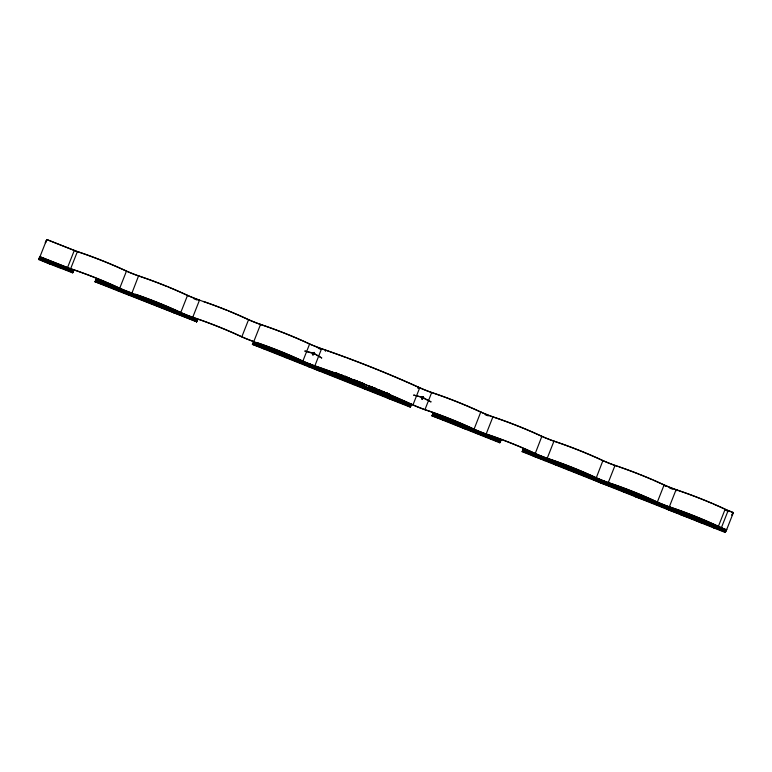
<?xml version="1.0" encoding="UTF-8"?>
<svg xmlns="http://www.w3.org/2000/svg" width="772" height="772" viewBox="0 0 772 772"><rect width="100%" height="100%" fill="white"/><g stroke="black" fill="none" stroke-linecap="round" stroke-linejoin="round"><path stroke-width="1.16" d="M348.548 378.357L346.85 377.151L349.61 378.039L346.782 377.334L349.764 378.734L346.705 377.99L349.687 378.917M349.61 378.039L347.429 377.556M312.95 353.595L313.181 352.997L304.747 351.028L312.94 353.431M314.204 353.75C315.497 351.183 311.55 353.383 314.281 353.46M422.178 397.802C422.805 394.646 424.725 398.941 422.458 397.242M350.652 379.573L350.893 378.512L351.472 378.734L351.241 379.805L350.652 379.573L351.241 379.805M353.248 380.577L353.489 379.515L354.068 379.737L353.837 380.799L353.248 380.577L353.837 380.799M372.596 387.785C369.653 385.074 367.877 386.907 372.49 388.104M337.084 374.198C329.171 370.299 342.681 375.076 335.27 373.011M336.997 373.87C330.213 372.316 340.703 375.974 336.814 373.629M340.983 375.443L338.397 373.773C338.319 376.63 342.874 375.655 341.494 375.144M383.124 391.954C378.83 389.802 388.519 393.18 382.941 391.935M423.481 397.792L431.104 401.932L423.355 398.101M356.162 381.725L354.56 380.799L356.23 381.542M354.483 380.972L355.226 380.509C354.116 379.892 357.523 380.567 355.622 381.416L356.182 381.638M384.417 392.851L383.057 392.128M384.514 392.601L381.3 391.761L383.375 392.359M341.012 375.356L339.14 375.038L338.976 373.995M62.349 266.301L61.229 268.531L38.6 259.517L39.748 257.163L73.765 270.557M46.542 240.816L45.654 242.524M39.748 257.163L62.233 266.523L62.474 266.002L73.784 270.499L39.633 257.462L38.6 259.517M39.961 256.729L67.55 267.566A8.56 1.612 21.5 0 0 70.667 268.675L74.594 270.007A90.382 17.023 21.5 0 1 119.737 288.197A32.559 6.137 21.5 0 0 131.713 292.964L131.78 293.119A33.254 6.263 21.5 0 1 127.67 291.604L125.604 290.803A33.254 6.263 21.5 0 1 119.544 288.255A89.774 16.907 21.5 0 0 74.691 270.171L70.609 268.791A8.56 1.612 21.5 0 1 67.492 267.681L39.961 256.729L46.754 239.532L74.286 250.475A8.56 1.612 21.5 0 0 77.364 251.643L81.446 253.023A89.774 16.907 21.5 0 1 122.42 269.322L125.016 270.509M50.614 261.901C49.099 262.876 50.141 265.848 51.28 261.998M61.046 268.106L62.474 266.002M61.461 267.353L50.865 262.789M168.373 287.078A89.774 16.907 21.5 0 1 183.466 293.611L187.355 295.396A33.254 6.263 21.5 0 0 199.591 300.26L199.514 300.105A32.559 6.137 21.5 0 1 187.548 295.338A90.382 17.023 21.5 0 0 142.405 277.148L138.468 275.816A32.559 6.137 21.5 0 1 126.492 271.049A90.382 17.023 21.5 0 0 81.359 252.859L77.422 251.527A8.56 1.612 21.5 0 1 74.305 250.417L67.492 267.681M73.34 270.74L72.636 272.863L61.326 268.367M129.947 293.138L128.924 295.251L94.966 281.741L106.459 285.872M96.095 279.445L197.516 320.081M95.39 281.568L96.336 279.715M106.102 285.823L107.038 283.971M106.401 285.949L107.289 284.241M106.71 286.065L107.713 284.067M117.826 289.568L108.312 285.437M118.029 290.571L119.033 288.564M119.737 288.197L126.492 271.049M129.619 293.128L128.924 295.251M129.339 295.01L130.343 293.013M125.875 270.914L126.299 271.107A33.254 6.263 21.5 0 0 138.535 275.971L132.022 292.858M140.05 299.275L140.929 297.567M140.456 298.513L129.561 293.833M140.35 299.391L141.266 297.635L130.285 293.157M140.658 299.517L141.546 297.809M151.36 303.772L152.248 302.074M151.669 303.898L152.557 302.19M151.978 304.014L152.924 302.161L174.945 310.923L173.999 312.776M162.68 308.279L163.567 306.571M163.095 307.517L152.2 302.836M162.988 308.395L163.876 306.696M173.69 312.65L174.636 310.798M174.105 311.898L164.59 307.767M174.308 312.901L175.312 310.894M227.364 310.527A89.774 16.907 21.5 0 0 203.547 301.601L199.514 300.105L192.701 317.369L196.792 318.749A89.774 16.907 21.5 0 1 241.646 336.833A33.254 6.263 21.5 0 0 247.706 339.381L249.761 340.182A33.254 6.263 21.5 0 0 253.882 341.697L253.805 341.542A32.559 6.137 21.5 0 1 241.839 336.775A90.382 17.023 21.5 0 0 196.696 318.585L192.759 317.253A32.559 6.137 21.5 0 1 180.783 312.486L187.548 295.338M185.01 317.157L185.955 315.304M185.319 317.282L186.322 315.275M185.618 317.398L186.563 315.545L197.574 319.926M196.329 321.654L197.217 319.955M128.914 295.193L196.638 321.779M241.839 336.775L248.594 319.627A90.382 17.023 21.5 0 0 203.451 301.437M411.746 404.132L410.26 407.162L252.386 344.37L263.879 348.5M252.811 344.187L254.123 341.436L252.386 344.37M253.39 342.363L411.293 405.097M355.139 380.692A213.998 40.308 21.5 0 0 314.928 365.986A33.254 6.263 21.5 0 1 310.807 364.471L308.752 363.67A33.254 6.263 21.5 0 1 302.692 361.122A89.774 16.907 21.5 0 0 257.838 343.038L253.747 341.658L260.569 324.394L264.497 325.726A90.382 17.023 21.5 0 1 309.64 343.926A32.578 6.137 21.5 0 0 315.574 346.416L316.568 346.802A32.578 6.137 21.5 0 0 321.615 348.683A214.597 40.424 21.5 0 1 419.746 387.718A32.559 6.137 21.5 0 0 431.712 392.475A90.372 17.023 21.5 0 1 480.956 412.065A32.559 6.137 21.5 0 0 492.932 416.822A90.382 17.023 21.5 0 1 538.277 434.617L542.012 436.344A32.559 6.137 21.5 0 0 553.987 441.101A90.382 17.023 21.5 0 1 599.333 458.896L603.067 460.614A32.559 6.137 21.5 0 0 615.043 465.381A90.382 17.023 21.5 0 1 660.388 483.175L664.123 484.893A32.559 6.137 21.5 0 0 676.098 489.651A90.382 17.023 21.5 0 1 721.444 507.445L725.178 509.173A8.56 1.612 21.5 0 0 728.179 510.495L733.4 512.569L726.587 529.833M248.594 319.627A32.559 6.137 21.5 0 0 260.569 324.394L260.396 324.79M263.522 348.452L264.41 346.744M264.545 347.931L275.382 351.868L264.236 347.815M275.72 351.25L274.716 353.248L276.029 351.366M275.45 353.19L276.453 351.192M287.039 355.747L286.036 357.754L287.348 355.873M298.05 360.128C296.477 361.267 297.674 364.027 298.783 360.07M297.471 361.952L298.359 360.254M713.27 503.971A89.774 16.907 21.5 0 1 721.241 507.493L725.12 509.279A8.56 1.612 21.5 0 0 728.121 510.61L721.424 527.643A8.56 1.612 21.5 0 1 718.423 526.311L714.679 524.593A90.382 17.023 21.5 0 0 669.334 506.799A32.559 6.137 21.5 0 1 657.368 502.041L653.633 500.314A90.382 17.023 21.5 0 0 608.288 482.529A32.559 6.137 21.5 0 1 596.312 477.762L592.578 476.044A90.382 17.023 21.5 0 0 547.232 458.25A32.559 6.137 21.5 0 1 535.257 453.482L531.522 451.765A90.382 17.023 21.5 0 0 486.177 433.97A32.559 6.137 21.5 0 1 474.201 429.213A90.372 17.023 21.5 0 0 424.957 409.623A32.559 6.137 21.5 0 1 412.991 404.856A214.597 40.424 21.5 0 0 314.86 365.832A32.578 6.137 21.5 0 1 309.813 363.95L308.81 363.554A32.578 6.137 21.5 0 1 302.885 361.064L309.64 343.926M298.002 360.9L309.022 365.252L308.366 366.632L309.707 363.95L310.44 363.892L309.823 363.651L309.369 364.635M309.022 365.252L297.886 361.2M313.635 353.547L314.108 352.36M309.678 364.751C311.174 361.653 307.381 369.383 309.321 365.397M314.243 353.586L321.683 357.947L314.243 353.586L314.001 354.02M309.504 365.822L320.341 369.759L309.205 365.696M314.86 365.832L321.615 348.683M325.581 350.739L325.668 350.546M320.689 369.132C319.164 370.116 320.226 373.069 321.355 369.228M331.12 375.337L332.462 373.397L331.96 374.401L341.909 378.328M331.535 374.584L320.94 370.02M331.728 375.578L332.674 373.725M332.143 374.825L332.732 373.571M334.768 373.542L336.225 373.831M338.397 373.773L338.908 374.169M344.833 377.315L342.363 375.231L344.93 377.151L344.949 376.205L345.499 376.408L345.489 377.556L342.845 375.752L345.489 377.556M342.353 376.389L342.971 376.408L342.353 376.389L342.363 375.231M343.318 378.135C341.745 379.274 342.942 382.034 344.051 378.077M342.739 379.959L343.627 378.261M345.499 376.408L344.881 376.389M346.705 377.99L348.876 378.666M349.494 378.357L347.429 377.411L349.639 378.811M350.893 378.512L351.472 378.734M353.489 379.515L354.068 379.737M355.043 381.194L355.226 380.509M354.946 382.758L353.634 384.639L354.695 382.487M357.745 381.522L356.857 381.995L357.822 381.349L359.984 383.24L357.822 381.349M359.52 382.854L357.33 381.021L359.52 382.854L359.906 382.043L360.379 382.439L359.906 382.043M364.172 384.581C354.879 381.31 370.57 387.312 362.02 383.723M362.251 383.298L361.952 383.906L362.222 383.337C369.962 385.826 356.008 380.615 364.452 384.06M364.22 384.128L362.174 383.433M365.648 387.013C364.123 388.007 365.195 390.96 366.324 387.11M365.069 388.837L366.073 386.84M370.058 386.627L372.837 387.361M377.103 390.101L380.162 390.207L380.712 391.616L377.103 390.101L380.094 390.391L380.712 391.616M376.504 392.465L365.909 387.911M376.398 393.344L377.305 391.587L376.427 393.353M376.977 391.52C375.404 392.504 376.572 395.476 377.672 391.626M377.682 390.342L377.18 389.918M379.612 390.314L378.56 390.333L379.882 390.883L379.679 390.14M380.017 390.844L378.309 390.333M380.104 391.356L380.779 391.433M383.404 392.301L383.8 392.62L381.513 391.481M382.507 391.607L384.707 392.272M386.666 394.096L387.505 393.392L386.096 393.855L386.936 393.151L385.498 392.543L389.049 393.923L385.498 392.543M387.438 393.566L388.953 394M388.326 396.036L387.322 398.034L399.114 402.289M387.747 397.86L388.75 395.853M388.046 397.976L389.049 395.978M399.298 401.16L388.152 397.097M399.635 400.533L398.632 402.54L399.365 402.482L400.369 400.475M399.056 402.357L399.944 400.658M399.365 402.482L400.253 400.774M410.482 405.985L399.587 401.305M411.312 404.325L410.26 407.162M412.991 404.856L419.746 387.718M422.477 396.991L423.683 397.474M422.052 399.433L422.525 398.227L421.657 398.584L422.535 399.423L422.525 398.227M422.873 397.744L423.259 396.528M424.957 409.623L431.712 392.475M431.895 415.78L433.044 413.425L500.951 440.436L499.802 442.79L431.895 415.78L443.379 419.91M500.951 440.436L433.044 413.425M432.32 415.606L433.324 413.599M443.331 419.987L444.218 418.279M454.65 424.484L455.557 422.728M603.009 460.73L599.13 458.944A89.774 16.907 21.5 0 0 554.074 441.266A33.254 6.263 21.5 0 1 547.898 438.94L545.852 438.12A33.254 6.263 21.5 0 1 541.838 436.402L535.199 453.598L531.319 451.813A89.774 16.907 21.5 0 0 490.345 435.514L486.254 434.134A33.254 6.263 21.5 0 1 474.027 429.271L480.744 412.103A89.774 16.907 21.5 0 0 431.799 392.639A33.254 6.263 21.5 0 1 419.563 387.776L411.708 384.244A213.998 40.308 21.5 0 0 347.41 358.044M477.279 433.488L478.196 431.731M477.858 431.664C476.343 432.648 477.395 435.601 478.534 431.76M478.003 432.851L488.705 437.106M486.177 433.97L492.932 416.822M489.178 436.161C487.605 437.299 488.792 440.059 489.911 436.103M488.599 437.985L489.487 436.286M489.014 437.232L500.14 441.314M500.034 441.594L490.51 437.483M500.497 440.667L499.802 442.79M725.805 529.862L726.703 529.544L725.265 532.468L522.123 451.668L523.551 449.487M534.147 454.052L533.143 456.049L544.936 460.305M533.568 455.876L534.571 453.868M533.867 455.991L534.813 454.139M545.765 458.674L544.762 460.672L545.794 458.616M547.232 458.25L553.987 441.101M556.303 464.001L546.788 459.861M556.197 464.879L557.114 463.113M568.462 467.523L567.401 469.675L568.52 467.378M579.106 471.933C577.581 472.918 578.653 475.87 579.782 472.03M578.527 473.757L579.415 472.059M589.953 477.385L579.058 472.705M590.426 476.44C588.862 477.424 590.03 480.396 591.13 476.536M589.731 478.563L590.763 476.498L589.847 478.264M590.599 477.636L601.436 481.574L590.291 477.521M535.257 453.482L535.073 453.55A33.254 6.263 21.5 0 0 547.309 458.414L551.401 459.794A89.774 16.907 21.5 0 1 592.365 476.092L596.254 477.878L602.893 460.672A33.254 6.263 21.5 0 0 606.908 462.389L608.954 463.219A33.254 6.263 21.5 0 0 615.13 465.545A89.774 16.907 21.5 0 1 618.189 466.577M600.896 482.654L601.832 480.802M602.083 481.072L601.079 483.079L590.242 478.322M608.288 482.529L615.043 465.381M613.209 485.154L612.09 487.45L612.823 487.393L613.827 485.395M612.823 487.393L613.769 485.54M613.547 485.212L612.399 487.576L613.055 486.196L623.94 490.895M623.834 491.774L624.741 490.017M635.732 494.456L634.729 496.454L646.521 500.71M635.153 496.28L636.157 494.273M647.042 498.953C645.527 499.947 646.579 502.89 647.718 499.05M646.463 500.777L647.351 499.079M663.708 485.192L663.949 484.951A33.254 6.263 21.5 0 0 665.937 485.82M596.312 477.762L596.129 477.82A33.254 6.263 21.5 0 0 608.365 482.693L612.457 484.073A89.774 16.907 21.5 0 1 653.421 500.362L657.31 502.157L664.123 484.893M657.889 504.406L646.994 499.725M658.825 502.476L659.317 503.026L658.825 502.476L657.358 505.457L659.008 502.9M665.348 485.916L666.082 485.858M659.124 503.344L659.433 502.717M669.334 506.799L676.098 489.651M669.884 506.76L670.376 507.3L669.884 506.76L668.369 509.838L669.797 507.658M676.851 489.998L677.343 490.538L676.851 489.998L676.475 490.741M680.113 514.162L681.116 512.154M691.48 518.591L680.306 514.586L681.367 512.434M691.538 517.79L692.011 516.835M691.432 518.668L692.349 516.902M703.466 522.528L714.303 526.465L703.157 522.412M713.762 527.546L714.766 525.539L713.762 527.546L714.254 528.087L715.316 525.935M714.592 526.61L713.946 527.971L715.075 525.664M726.085 529.303L726.577 529.843M725.487 531.29L714.901 526.736M731.721 515.185L733.4 512.569M733.043 512.56L732.145 514.403M725.265 532.468L726.027 530.19M726.413 530.113L523.281 449.314L726.413 530.113L523.252 449.372L522.123 451.668M74.305 250.417L46.754 239.532M45.23 242.697L46.378 240.343M40.028 257.337L38.716 259.218M51.039 261.718L49.919 264.024L39.073 259.267M62.744 266.176L61.625 268.482L62.686 266.33M77.364 251.643L70.667 268.675M72.636 272.863L73.784 270.499M94.966 281.741L96.114 279.387M118.357 288.467L117.296 290.629L118.637 288.689M138.468 275.816L142.502 277.312A89.774 16.907 21.5 0 1 167.341 286.663M140.88 298.339L151.901 302.692L140.765 298.639M140.707 299.44L141.604 297.664L152.615 302.045M196.513 322.078L197.661 319.724M260.482 325.282L260.82 324.616M264.738 346.811L263.706 348.867L265.076 346.84M325.369 351.096L325.794 350.247M321.113 368.948L319.994 371.255L309.147 366.507M356.857 381.995L357.33 381.021M359.984 383.24L360.447 382.265M361.325 383.771L361.798 382.796M417.922 388.248L418.405 387.216M418.347 388.075L418.713 387.341M443.968 418.009C441.825 420.499 444.103 421.136 444.643 418.106M443.861 418.926L454.882 423.288L443.736 419.225M455.287 422.506C453.183 424.861 455.335 425.719 455.895 422.757M465.709 428.788C467.755 423.683 464.252 433.082 467.156 427.408M466.5 427.91L477.521 432.281L466.375 428.228M466.963 426.984L465.844 429.29L455.007 424.532M467.214 427.254L466.327 429.039L477.337 433.42M485.212 414.738L488.329 415.905M545.524 458.404C543.382 460.894 545.659 461.531 546.19 458.491M556.834 462.901C554.692 465.391 556.979 466.027 557.509 462.997M567.266 469.183L568.153 467.407M568.211 467.253L567.516 469.376M602.507 480.888L601.388 483.195L612.563 487.2M612.264 487.084L613.151 485.298M624.471 489.805C622.367 492.15 624.519 493.009 625.079 490.046M636.398 494.543L635.337 496.705L636.34 494.698M665.155 486.244L665.464 485.617M670.501 507.001L668.986 510.08L680.171 514.094M680.75 512.183L679.688 514.345L680.422 514.287M692.069 516.69C689.965 519.035 692.127 519.894 692.687 516.931M703.388 521.187C701.285 523.541 703.437 524.4 703.996 521.438M703.755 521.158L702.636 523.464L691.789 518.716M657.368 502.041L657.184 502.099A33.254 6.263 21.5 0 0 669.421 506.963L673.512 508.343A89.774 16.907 21.5 0 1 714.476 524.642L718.365 526.427L725.014 509.568M728.729 510.852L728.179 510.495M721.424 527.643L721.366 527.758A8.56 1.612 21.5 0 1 718.365 526.427M337.451 373.619L335.222 373.059L337.682 374.391M370.126 386.454C377.933 391.703 363.101 383.211 372.895 387.438M341.446 375.887L341.562 374.96M376.707 389.233L374.15 388.104L376.466 388.663L377.238 389.657L373.368 388.191L375.26 388.152M386.096 393.855L386.868 393.324M334.633 372.799L337.335 373.629M480.956 412.065L480.782 412.123A33.254 6.263 21.5 0 0 484.797 413.84L486.842 414.67A33.254 6.263 21.5 0 0 493.018 416.986A89.774 16.907 21.5 0 1 538.074 434.665L541.954 436.46M474.201 429.213L473.979 429.251A89.774 16.907 21.5 0 0 425.044 409.787A33.254 6.263 21.5 0 1 412.808 404.924L404.953 401.392A213.998 40.308 21.5 0 0 384.89 392.716M341.513 375.703L338.425 374.381M337.567 374.304L336.66 374.092M384.417 392.697L383.665 392.572M260.511 324.51L264.593 325.89A89.774 16.907 21.5 0 1 305.567 342.189M131.655 293.08L135.737 294.46A89.774 16.907 21.5 0 1 180.59 312.544A33.254 6.263 21.5 0 0 186.66 315.092L188.715 315.893A33.254 6.263 21.5 0 0 192.826 317.408L192.826 317.051M309.813 363.67L310.44 363.901L308.974 366.874L308.482 366.333M348.577 378.57L346.705 377.836M383.394 392.485L381.378 391.578M336.293 373.966L334.797 373.185M721.888 527.961L721.366 527.758L726.645 529.717M351.318 379.351L353.383 380.046M354.695 380.2L356.432 380.77M728.121 510.61L733.342 512.685M194.004 298.812L197.092 300.038M318.209 348.249L321.297 349.475M669.575 488L672.663 489.226M725.863 510.388L728.942 511.614M313.268 352.717L314.465 353.19M362.097 383.607L364.152 384.311M175.254 311.048L186.264 315.42M253.515 342.064L411.38 404.856M433.015 413.474L500.922 440.484M39.719 257.211L73.668 270.808M95.998 279.686L197.545 320.023M432.928 413.724L500.825 440.735M523.155 449.613L726.298 530.412M61.972 267.006L72.867 271.686L50.807 262.943M95.612 280.39L106.642 284.743L95.496 280.69M118.251 289.394L129.271 293.746L118.135 289.693M174.53 311.714L185.55 316.076L174.414 312.023M185.849 316.221L196.87 320.583L185.724 316.52M253.042 343.009L264.063 347.371L252.917 343.308M275.672 352.013L285.63 355.95M286.682 356.394L297.577 361.074L275.556 352.312M343.27 378.898L365.31 387.64L343.154 379.206M376.958 392.301L387.978 396.654L376.832 392.601M388.268 396.798L398.227 400.736M432.542 414.429L443.562 418.781L432.426 414.728M455.181 423.423L466.201 427.784L455.055 423.731M522.779 450.317L533.799 454.669L522.654 450.616M534.398 454.94L544.984 459.494L533.973 455.113M556.728 463.818L578.759 472.56L556.612 464.117M603.106 482.268L612.621 486.399L601.61 482.017M624.365 490.722L635.385 495.074L624.239 491.021M635.684 495.219L646.704 499.581L635.559 495.518M659.384 504.647L668.899 508.787L646.878 500.024M669.324 508.603L680.354 512.965L669.208 508.902M680.643 513.11L691.664 517.462M691.963 517.607L702.983 521.968L691.847 517.906M39.247 258.166L50.267 262.519L39.131 258.466M62.214 267.276L73.224 271.657M95.863 280.661L106.874 285.042M107.183 285.157L118.193 289.539M118.502 289.664L129.513 294.045M129.812 294.103L140.822 298.484M141.131 298.61L152.142 302.991M152.451 303.107L174.472 311.869M174.771 311.994L185.791 316.375M186.091 316.491L197.101 320.872M253.284 343.279L264.294 347.661M264.603 347.786L275.614 352.167M275.922 352.283L297.944 361.045M298.253 361.171L309.263 365.552M309.562 365.667L320.583 370.049M320.882 370.174L331.892 374.555M332.201 374.671L343.212 379.052M343.521 379.177L365.542 387.93M365.851 388.055L376.861 392.437M377.199 392.572L388.21 396.953M388.519 397.069L399.529 401.45M399.838 401.575L410.849 405.956M432.783 414.699L443.803 419.08M444.103 419.196L455.113 423.577M455.422 423.703L466.433 428.084M466.742 428.199L477.752 432.581M478.061 432.706L489.072 437.077M489.371 437.203L500.391 441.584M523.02 450.587L534.031 454.969M534.34 455.084L545.35 459.465M545.659 459.591L556.67 463.972M556.979 464.088L579 472.85M579.309 472.975L590.319 477.357M590.657 477.492L601.668 481.863M601.977 481.989L612.987 486.37M613.286 486.485L624.307 490.867M624.606 490.992L635.617 495.373M635.925 495.489L646.936 499.87M647.245 499.995L669.266 508.758M669.575 508.873L680.586 513.255M680.894 513.38L691.905 517.761M692.204 517.877L703.224 522.258M703.524 522.383L714.534 526.765M714.843 526.88L725.854 531.261M39.497 258.437L50.508 262.818M106.816 285.186L117.836 289.548M129.445 294.132L140.465 298.494M152.084 303.135L174.115 311.878M320.515 370.203L331.545 374.555M331.835 374.7L342.865 379.062M365.484 388.084L376.514 392.446M399.471 401.604L410.492 405.956M477.694 432.735L488.715 437.087M545.293 459.62L556.313 463.972M578.942 473.004L589.962 477.357M612.929 486.514L623.95 490.876M680.528 513.409L691.548 517.761M714.476 526.909L725.497 531.271M50.441 262.972L61.471 267.324M72.809 272.487L50.392 263.773M106.758 285.997L117.778 290.378M118.077 290.494L196.686 321.712M264.188 348.616L275.199 352.997M275.498 353.122L297.529 361.885M297.828 362L308.839 366.382M320.467 371.004L331.477 375.385M331.786 375.51L342.797 379.892M343.106 380.007L365.127 388.77M365.436 388.895L376.447 393.276M376.784 393.402L387.795 397.783M399.413 402.405L410.434 406.786M443.688 420.036L454.698 424.417M477.636 433.536L488.647 437.917M488.956 438.042L499.966 442.414M522.605 451.417L533.616 455.798M545.235 460.421L556.255 464.802M556.554 464.927L578.585 473.69M578.894 473.805L589.904 478.186M612.871 487.325L623.882 491.706M624.191 491.822L635.202 496.203M646.83 500.825L668.851 509.588M703.109 523.213L714.119 527.594M714.428 527.72L725.439 532.101M336.196 373.503L334.73 372.741M336.37 373.445L335.299 372.876M386.164 393.672L386.733 393.913M375.617 388.403C380.123 392.33 368.698 385.614 376.668 389.339M348.452 377.971L347.468 377.479M664.065 485.009L660.185 483.224A89.774 16.907 21.5 0 0 653.228 480.136M306.426 342.585L309.447 343.974A33.254 6.263 21.5 0 0 312.448 345.267M383.366 392.137L381.899 391.365L384.813 392.369M384.417 392.494L382.565 391.472M260.569 324.394L260.637 324.549A33.254 6.263 21.5 0 1 248.401 319.685L244.512 317.9A89.774 16.907 21.5 0 0 228.396 310.952M344.949 376.205L344.997 376.977M342.913 375.568L342.971 376.408M342.845 375.752L342.893 376.591M340.983 374.748L340.944 375.53M356.172 381.098A213.998 40.308 21.5 0 1 382.864 391.867M257.742 342.874A90.382 17.023 21.5 0 1 302.885 361.064M346.377 357.668A213.998 40.308 21.5 0 0 329.876 351.694L321.683 348.838A33.254 6.263 21.5 0 1 313.461 345.692M619.212 466.925A89.774 16.907 21.5 0 1 638.898 474.191M639.93 474.606A89.774 16.907 21.5 0 1 652.215 479.692M666.95 486.244A33.254 6.263 21.5 0 0 667.963 486.669L670.009 487.499A33.254 6.263 21.5 0 0 676.176 489.815A89.774 16.907 21.5 0 1 712.266 503.537M135.64 294.296A90.382 17.023 21.5 0 1 180.783 312.486M312.428 354.377C312.95 356.944 314.551 352.872 312.428 354.377M351.395 379.168L353.315 380.229L351.395 379.168M422.303 397.319L413.802 395.11L422.303 397.319M373.503 388.026L377.276 389.561L373.503 388.026"/></g></svg>
